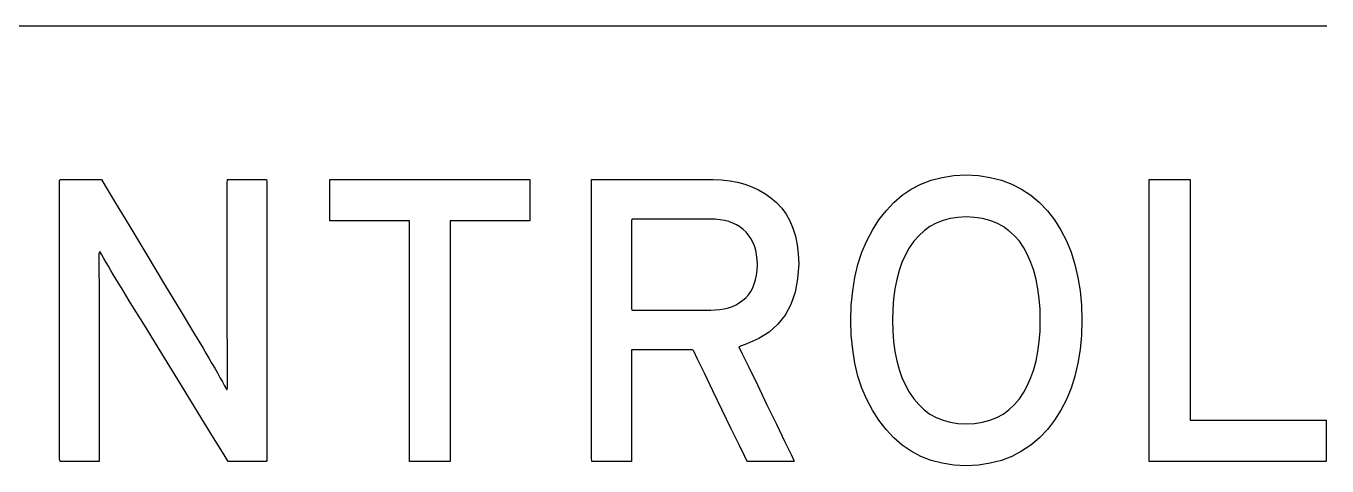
# Model space of a CAD drawing. Extents: x 1 to 47.7, y 0.2 to 35.
# Drawn here: x 10.9194 to 11.4131, y 13.7178 to 13.8845 of the extents above; entities that cross this region are included whole.
import ezdxf

# ---------------------------------------------------------------- set-up
doc = ezdxf.new("R2010")
doc.units = 0
doc.header["$MEASUREMENT"] = 0
doc.layers.add('4_2__4U__FRONT_PANEL_W_24_', color=7, linetype='CONTINUOUS')
doc.layers.add('5_1___24__TARGET_LEDS___12', color=7, linetype='CONTINUOUS')

msp = doc.modelspace()

# ---------------------------------------------------------------- linework, layer by layer
at = {"layer": '4_2__4U__FRONT_PANEL_W_24_'}
for points in [[(11.41313, 13.8845), (8.28886, 13.8845)], [(11.08037, 13.81072), (11.08037, 13.71948), (11.06487, 13.71948), (11.06487, 13.81072), (11.03465, 13.81072), (11.03465, 13.82638), (11.11062, 13.82638), (11.11062, 13.81072), (11.08037, 13.81072)], [(11.34566, 13.71948), (11.34566, 13.82638), (11.36116, 13.82638), (11.36116, 13.73513), (11.41281, 13.73513), (11.41281, 13.71948), (11.34566, 13.71948)]]:
    msp.add_lwpolyline(points, dxfattribs=at)
for points in [[(10.99607, 13.71948), (10.99457, 13.72192), (10.99055, 13.72845), (10.98477, 13.73784), (10.97797, 13.74889), (10.9709, 13.76037), (10.96432, 13.77106), (10.95896, 13.77976), (10.95559, 13.78525), (10.95451, 13.78701), (10.95351, 13.78869), (10.95253, 13.79032), (10.9516, 13.7919), (10.95069, 13.79343), (10.94981, 13.79492), (10.94897, 13.79636), (10.94816, 13.79775), (10.94739, 13.79909), (10.94706, 13.79822), (10.94707, 13.79565), (10.94707, 13.793), (10.94709, 13.79027), (10.9471, 13.78745), (10.94712, 13.78455), (10.94715, 13.78157), (10.94717, 13.7785), (10.94721, 13.77535), (10.94721, 13.77339), (10.94721, 13.76842), (10.94721, 13.76093), (10.94721, 13.75193), (10.94721, 13.74244), (10.94721, 13.73344), (10.94721, 13.72595), (10.94721, 13.72098), (10.9472, 13.71948), (10.9465, 13.71948), (10.94493, 13.71948), (10.94275, 13.71948), (10.94024, 13.71948), (10.93767, 13.71948), (10.93532, 13.71948), (10.93345, 13.71948), (10.93234, 13.71948), (10.93216, 13.72023), (10.93216, 13.72715), (10.93216, 13.73976), (10.93216, 13.7561), (10.93216, 13.77424), (10.93216, 13.79224), (10.93216, 13.80817), (10.93216, 13.82008), (10.93216, 13.82604), (10.93246, 13.82638), (10.93375, 13.82638), (10.9358, 13.82638), (10.93833, 13.82638), (10.94104, 13.82638), (10.94364, 13.82638), (10.94586, 13.82638), (10.9474, 13.82638), (10.94798, 13.82638), (10.94941, 13.82399), (10.95325, 13.81764), (10.95876, 13.8085), (10.96524, 13.79775), (10.97198, 13.78658), (10.97826, 13.77618), (10.98337, 13.76771), (10.98659, 13.76237), (10.98768, 13.76055), (10.98883, 13.75856), (10.98994, 13.75665), (10.991, 13.7548), (10.99202, 13.75302), (10.99298, 13.75131), (10.9939, 13.74967), (10.99478, 13.7481), (10.9956, 13.74659), (10.99592, 13.74745), (10.99589, 13.7501), (10.99586, 13.75283), (10.99584, 13.75563), (10.99582, 13.7585), (10.99581, 13.76145), (10.9958, 13.76447), (10.99579, 13.76757), (10.99579, 13.77075), (10.99579, 13.7727), (10.99579, 13.77766), (10.99579, 13.78511), (10.99579, 13.79406), (10.99579, 13.80352), (10.99579, 13.81247), (10.99579, 13.81993), (10.99579, 13.82488), (10.9958, 13.82638), (10.9965, 13.82638), (10.99807, 13.82638), (11.00025, 13.82638), (11.00276, 13.82638), (11.00533, 13.82638), (11.00768, 13.82638), (11.00955, 13.82638), (11.01066, 13.82638), (11.01084, 13.82563), (11.01084, 13.8187), (11.01084, 13.8061), (11.01084, 13.78975), (11.01084, 13.77161), (11.01084, 13.75361), (11.01084, 13.73768), (11.01084, 13.72577), (11.01084, 13.71981), (11.01056, 13.71948), (11.00935, 13.71948), (11.00744, 13.71948), (11.00508, 13.71948), (11.00255, 13.71948), (11.00012, 13.71948), (10.99805, 13.71948), (10.99661, 13.71948)], [(11.21263, 13.79441), (11.21224, 13.78874), (11.21125, 13.78361), (11.20968, 13.77901), (11.20753, 13.77495), (11.20478, 13.77144), (11.20144, 13.76845), (11.19752, 13.76601), (11.193, 13.7641), (11.18994, 13.76294), (11.19124, 13.76025), (11.19371, 13.75514), (11.19695, 13.74845), (11.20057, 13.74098), (11.20416, 13.73354), (11.20735, 13.72696), (11.20973, 13.72204), (11.21091, 13.7196), (11.21061, 13.71948), (11.20911, 13.71948), (11.20674, 13.71948), (11.20384, 13.71948), (11.20075, 13.71948), (11.19779, 13.71948), (11.1953, 13.71948), (11.19361, 13.71948), (11.19305, 13.71949), (11.19216, 13.72133), (11.19004, 13.72571), (11.18706, 13.73185), (11.18362, 13.73896), (11.18008, 13.74624), (11.17685, 13.75292), (11.17429, 13.7582), (11.17279, 13.76129), (11.17237, 13.76178), (11.17079, 13.76178), (11.16796, 13.76178), (11.16432, 13.76178), (11.1603, 13.76178), (11.15634, 13.76178), (11.15288, 13.76178), (11.15034, 13.76178), (11.14918, 13.76178), (11.14915, 13.76071), (11.14915, 13.75694), (11.14915, 13.75121), (11.14915, 13.74429), (11.14915, 13.73697), (11.14915, 13.73005), (11.14915, 13.72431), (11.14915, 13.72054), (11.14913, 13.71948), (11.14837, 13.71948), (11.14673, 13.71948), (11.14448, 13.71948), (11.14191, 13.71948), (11.1393, 13.71948), (11.13693, 13.71948), (11.13509, 13.71948), (11.13407, 13.71948), (11.13395, 13.7207), (11.13395, 13.72852), (11.13395, 13.74186), (11.13395, 13.75873), (11.13395, 13.77714), (11.13395, 13.7951), (11.13395, 13.81061), (11.13395, 13.82169), (11.13395, 13.82634), (11.13535, 13.82638), (11.13962, 13.82638), (11.14593, 13.82638), (11.15343, 13.82638), (11.16128, 13.82638), (11.16863, 13.82638), (11.17463, 13.82638), (11.17844, 13.82638), (11.18024, 13.82637), (11.1834, 13.82621), (11.18644, 13.82585), (11.18936, 13.82528), (11.19215, 13.82451), (11.19482, 13.82353), (11.19736, 13.82236), (11.19979, 13.82097), (11.20208, 13.81939), (11.20425, 13.81757), (11.20619, 13.8155), (11.20787, 13.81319), (11.2093, 13.81065), (11.21047, 13.80788), (11.21139, 13.80486), (11.21206, 13.80162), (11.21247, 13.79813)], [(11.32013, 13.77296), (11.31994, 13.76727), (11.31943, 13.76186), (11.31861, 13.75671), (11.31746, 13.75185), (11.31601, 13.74726), (11.31424, 13.74294), (11.31215, 13.7389), (11.30974, 13.73513), (11.30701, 13.73161), (11.304, 13.72844), (11.30075, 13.72568), (11.29725, 13.72334), (11.29352, 13.7214), (11.28955, 13.71987), (11.28534, 13.71876), (11.28089, 13.71805), (11.2762, 13.71776), (11.27154, 13.71805), (11.26713, 13.71876), (11.26297, 13.71987), (11.25905, 13.7214), (11.25537, 13.72334), (11.25193, 13.72568), (11.24874, 13.72844), (11.24579, 13.73161), (11.24306, 13.73513), (11.24059, 13.7389), (11.23845, 13.74294), (11.23664, 13.74726), (11.23514, 13.75185), (11.23398, 13.75671), (11.23313, 13.76186), (11.23261, 13.76727), (11.23242, 13.77296), (11.23261, 13.77866), (11.23313, 13.78408), (11.23398, 13.78924), (11.23514, 13.79413), (11.23664, 13.79875), (11.23845, 13.8031), (11.24059, 13.80718), (11.24306, 13.81099), (11.24579, 13.81451), (11.24874, 13.81763), (11.25193, 13.82035), (11.25537, 13.82266), (11.25905, 13.82456), (11.26297, 13.82605), (11.26713, 13.82714), (11.27154, 13.82782), (11.2762, 13.82809), (11.28089, 13.82782), (11.28534, 13.82714), (11.28955, 13.82605), (11.29352, 13.82456), (11.29725, 13.82266), (11.30075, 13.82035), (11.304, 13.81763), (11.30701, 13.81451), (11.30974, 13.81099), (11.31215, 13.80718), (11.31424, 13.8031), (11.31601, 13.79875), (11.31746, 13.79413), (11.31861, 13.78924), (11.31943, 13.78408), (11.31994, 13.77866)], [(11.19698, 13.79396), (11.19688, 13.79594), (11.19666, 13.7978), (11.19631, 13.79953), (11.19583, 13.80115), (11.19523, 13.80264), (11.1945, 13.80401), (11.19365, 13.80525), (11.19267, 13.80638), (11.19156, 13.80741), (11.19034, 13.80834), (11.18902, 13.80914), (11.18761, 13.80982), (11.1861, 13.81037), (11.18449, 13.8108), (11.18278, 13.81109), (11.18097, 13.81127), (11.17932, 13.81131), (11.17783, 13.81131), (11.17449, 13.81131), (11.16988, 13.81131), (11.16463, 13.81131), (11.15934, 13.81131), (11.15461, 13.81131), (11.15104, 13.81131), (11.14925, 13.81131), (11.14915, 13.81061), (11.14915, 13.80761), (11.14915, 13.80289), (11.14915, 13.79713), (11.14915, 13.79102), (11.14915, 13.78526), (11.14915, 13.78053), (11.14915, 13.77754), (11.14925, 13.77684), (11.15104, 13.77684), (11.15461, 13.77684), (11.15934, 13.77684), (11.16463, 13.77684), (11.16988, 13.77684), (11.17449, 13.77684), (11.17783, 13.77684), (11.17932, 13.77684), (11.18095, 13.77688), (11.18272, 13.77704), (11.18441, 13.77732), (11.186, 13.77773), (11.18749, 13.77825), (11.18889, 13.77889), (11.1902, 13.77966), (11.19142, 13.78054), (11.19254, 13.78154), (11.19355, 13.78265), (11.19443, 13.78388), (11.19518, 13.78525), (11.1958, 13.78674), (11.19629, 13.78835), (11.19665, 13.7901), (11.19688, 13.79197)], [(11.30433, 13.77296), (11.30423, 13.77716), (11.30394, 13.78115), (11.30345, 13.78491), (11.30276, 13.78846), (11.30188, 13.79179), (11.3008, 13.79491), (11.29952, 13.79781), (11.29805, 13.80049), (11.29638, 13.80291), (11.2945, 13.80504), (11.29245, 13.8069), (11.2902, 13.80847), (11.28778, 13.80976), (11.28516, 13.81077), (11.28236, 13.8115), (11.27937, 13.81196), (11.2762, 13.81213), (11.27309, 13.81196), (11.27016, 13.8115), (11.26741, 13.81077), (11.26483, 13.80976), (11.26243, 13.80847), (11.26021, 13.8069), (11.25817, 13.80504), (11.25631, 13.80291), (11.25462, 13.80049), (11.25312, 13.79781), (11.25182, 13.79491), (11.25072, 13.79179), (11.24982, 13.78846), (11.24912, 13.78491), (11.24862, 13.78115), (11.24832, 13.77716), (11.24822, 13.77296), (11.24832, 13.76881), (11.24862, 13.76488), (11.24912, 13.76115), (11.24982, 13.75764), (11.25072, 13.75435), (11.25182, 13.75126), (11.25312, 13.74839), (11.25462, 13.74573), (11.25631, 13.74325), (11.25817, 13.74102), (11.26021, 13.73908), (11.26243, 13.73744), (11.26483, 13.7361), (11.26741, 13.73506), (11.27016, 13.73431), (11.27309, 13.73387), (11.2762, 13.73372), (11.27937, 13.73387), (11.28236, 13.73431), (11.28516, 13.73506), (11.28778, 13.7361), (11.2902, 13.73744), (11.29245, 13.73908), (11.2945, 13.74102), (11.29638, 13.74325), (11.29805, 13.74573), (11.29952, 13.74839), (11.3008, 13.75126), (11.30188, 13.75435), (11.30276, 13.75764), (11.30345, 13.76115), (11.30394, 13.76488), (11.30423, 13.76881)]]:
    msp.add_lwpolyline(points, close=True, dxfattribs=at)
at = {"layer": '5_1___24__TARGET_LEDS___12'}
for points in [[(11.41313, 13.8845), (8.28886, 13.8845)], [(11.08037, 13.81072), (11.08037, 13.71948), (11.06487, 13.71948), (11.06487, 13.81072), (11.03465, 13.81072), (11.03465, 13.82638), (11.11062, 13.82638), (11.11062, 13.81072), (11.08037, 13.81072)], [(11.34566, 13.71948), (11.34566, 13.82638), (11.36116, 13.82638), (11.36116, 13.73513), (11.41281, 13.73513), (11.41281, 13.71948), (11.34566, 13.71948)]]:
    msp.add_lwpolyline(points, dxfattribs=at)
for points in [[(10.99607, 13.71948), (10.99457, 13.72192), (10.99055, 13.72845), (10.98477, 13.73784), (10.97797, 13.74889), (10.9709, 13.76037), (10.96432, 13.77106), (10.95896, 13.77976), (10.95559, 13.78525), (10.95451, 13.78701), (10.95351, 13.78869), (10.95253, 13.79032), (10.9516, 13.7919), (10.95069, 13.79343), (10.94981, 13.79492), (10.94897, 13.79636), (10.94816, 13.79775), (10.94739, 13.79909), (10.94706, 13.79822), (10.94707, 13.79565), (10.94707, 13.793), (10.94709, 13.79027), (10.9471, 13.78745), (10.94712, 13.78455), (10.94715, 13.78157), (10.94717, 13.7785), (10.94721, 13.77535), (10.94721, 13.77339), (10.94721, 13.76842), (10.94721, 13.76093), (10.94721, 13.75193), (10.94721, 13.74244), (10.94721, 13.73344), (10.94721, 13.72595), (10.94721, 13.72098), (10.9472, 13.71948), (10.9465, 13.71948), (10.94493, 13.71948), (10.94275, 13.71948), (10.94024, 13.71948), (10.93767, 13.71948), (10.93532, 13.71948), (10.93345, 13.71948), (10.93234, 13.71948), (10.93216, 13.72023), (10.93216, 13.72715), (10.93216, 13.73976), (10.93216, 13.7561), (10.93216, 13.77424), (10.93216, 13.79224), (10.93216, 13.80817), (10.93216, 13.82008), (10.93216, 13.82604), (10.93246, 13.82638), (10.93375, 13.82638), (10.9358, 13.82638), (10.93833, 13.82638), (10.94104, 13.82638), (10.94364, 13.82638), (10.94586, 13.82638), (10.9474, 13.82638), (10.94798, 13.82638), (10.94941, 13.82399), (10.95325, 13.81764), (10.95876, 13.8085), (10.96524, 13.79775), (10.97198, 13.78658), (10.97826, 13.77618), (10.98337, 13.76771), (10.98659, 13.76237), (10.98768, 13.76055), (10.98883, 13.75856), (10.98994, 13.75665), (10.991, 13.7548), (10.99202, 13.75302), (10.99298, 13.75131), (10.9939, 13.74967), (10.99478, 13.7481), (10.9956, 13.74659), (10.99592, 13.74745), (10.99589, 13.7501), (10.99586, 13.75283), (10.99584, 13.75563), (10.99582, 13.7585), (10.99581, 13.76145), (10.9958, 13.76447), (10.99579, 13.76757), (10.99579, 13.77075), (10.99579, 13.7727), (10.99579, 13.77766), (10.99579, 13.78511), (10.99579, 13.79406), (10.99579, 13.80352), (10.99579, 13.81247), (10.99579, 13.81993), (10.99579, 13.82488), (10.9958, 13.82638), (10.9965, 13.82638), (10.99807, 13.82638), (11.00025, 13.82638), (11.00276, 13.82638), (11.00533, 13.82638), (11.00768, 13.82638), (11.00955, 13.82638), (11.01066, 13.82638), (11.01084, 13.82563), (11.01084, 13.8187), (11.01084, 13.8061), (11.01084, 13.78975), (11.01084, 13.77161), (11.01084, 13.75361), (11.01084, 13.73768), (11.01084, 13.72577), (11.01084, 13.71981), (11.01056, 13.71948), (11.00935, 13.71948), (11.00744, 13.71948), (11.00508, 13.71948), (11.00255, 13.71948), (11.00012, 13.71948), (10.99805, 13.71948), (10.99661, 13.71948)], [(11.21263, 13.79441), (11.21224, 13.78874), (11.21125, 13.78361), (11.20968, 13.77901), (11.20753, 13.77495), (11.20478, 13.77144), (11.20144, 13.76845), (11.19752, 13.76601), (11.193, 13.7641), (11.18994, 13.76294), (11.19124, 13.76025), (11.19371, 13.75514), (11.19695, 13.74845), (11.20057, 13.74098), (11.20416, 13.73354), (11.20735, 13.72696), (11.20973, 13.72204), (11.21091, 13.7196), (11.21061, 13.71948), (11.20911, 13.71948), (11.20674, 13.71948), (11.20384, 13.71948), (11.20075, 13.71948), (11.19779, 13.71948), (11.1953, 13.71948), (11.19361, 13.71948), (11.19305, 13.71949), (11.19216, 13.72133), (11.19004, 13.72571), (11.18706, 13.73185), (11.18362, 13.73896), (11.18008, 13.74624), (11.17685, 13.75292), (11.17429, 13.7582), (11.17279, 13.76129), (11.17237, 13.76178), (11.17079, 13.76178), (11.16796, 13.76178), (11.16432, 13.76178), (11.1603, 13.76178), (11.15634, 13.76178), (11.15288, 13.76178), (11.15034, 13.76178), (11.14918, 13.76178), (11.14915, 13.76071), (11.14915, 13.75694), (11.14915, 13.75121), (11.14915, 13.74429), (11.14915, 13.73697), (11.14915, 13.73005), (11.14915, 13.72431), (11.14915, 13.72054), (11.14913, 13.71948), (11.14837, 13.71948), (11.14673, 13.71948), (11.14448, 13.71948), (11.14191, 13.71948), (11.1393, 13.71948), (11.13693, 13.71948), (11.13509, 13.71948), (11.13407, 13.71948), (11.13395, 13.7207), (11.13395, 13.72852), (11.13395, 13.74186), (11.13395, 13.75873), (11.13395, 13.77714), (11.13395, 13.7951), (11.13395, 13.81061), (11.13395, 13.82169), (11.13395, 13.82634), (11.13535, 13.82638), (11.13962, 13.82638), (11.14593, 13.82638), (11.15343, 13.82638), (11.16128, 13.82638), (11.16863, 13.82638), (11.17463, 13.82638), (11.17844, 13.82638), (11.18024, 13.82637), (11.1834, 13.82621), (11.18644, 13.82585), (11.18936, 13.82528), (11.19215, 13.82451), (11.19482, 13.82353), (11.19736, 13.82236), (11.19979, 13.82097), (11.20208, 13.81939), (11.20425, 13.81757), (11.20619, 13.8155), (11.20787, 13.81319), (11.2093, 13.81065), (11.21047, 13.80788), (11.21139, 13.80486), (11.21206, 13.80162), (11.21247, 13.79813)], [(11.32013, 13.77296), (11.31994, 13.76727), (11.31943, 13.76186), (11.31861, 13.75671), (11.31746, 13.75185), (11.31601, 13.74726), (11.31424, 13.74294), (11.31215, 13.7389), (11.30974, 13.73513), (11.30701, 13.73161), (11.304, 13.72844), (11.30075, 13.72568), (11.29725, 13.72334), (11.29352, 13.7214), (11.28955, 13.71987), (11.28534, 13.71876), (11.28089, 13.71805), (11.2762, 13.71776), (11.27154, 13.71805), (11.26713, 13.71876), (11.26297, 13.71987), (11.25905, 13.7214), (11.25537, 13.72334), (11.25193, 13.72568), (11.24874, 13.72844), (11.24579, 13.73161), (11.24306, 13.73513), (11.24059, 13.7389), (11.23845, 13.74294), (11.23664, 13.74726), (11.23514, 13.75185), (11.23398, 13.75671), (11.23313, 13.76186), (11.23261, 13.76727), (11.23242, 13.77296), (11.23261, 13.77866), (11.23313, 13.78408), (11.23398, 13.78924), (11.23514, 13.79413), (11.23664, 13.79875), (11.23845, 13.8031), (11.24059, 13.80718), (11.24306, 13.81099), (11.24579, 13.81451), (11.24874, 13.81763), (11.25193, 13.82035), (11.25537, 13.82266), (11.25905, 13.82456), (11.26297, 13.82605), (11.26713, 13.82714), (11.27154, 13.82782), (11.2762, 13.82809), (11.28089, 13.82782), (11.28534, 13.82714), (11.28955, 13.82605), (11.29352, 13.82456), (11.29725, 13.82266), (11.30075, 13.82035), (11.304, 13.81763), (11.30701, 13.81451), (11.30974, 13.81099), (11.31215, 13.80718), (11.31424, 13.8031), (11.31601, 13.79875), (11.31746, 13.79413), (11.31861, 13.78924), (11.31943, 13.78408), (11.31994, 13.77866)], [(11.19698, 13.79396), (11.19688, 13.79594), (11.19666, 13.7978), (11.19631, 13.79953), (11.19583, 13.80115), (11.19523, 13.80264), (11.1945, 13.80401), (11.19365, 13.80525), (11.19267, 13.80638), (11.19156, 13.80741), (11.19034, 13.80834), (11.18902, 13.80914), (11.18761, 13.80982), (11.1861, 13.81037), (11.18449, 13.8108), (11.18278, 13.81109), (11.18097, 13.81127), (11.17932, 13.81131), (11.17783, 13.81131), (11.17449, 13.81131), (11.16988, 13.81131), (11.16463, 13.81131), (11.15934, 13.81131), (11.15461, 13.81131), (11.15104, 13.81131), (11.14925, 13.81131), (11.14915, 13.81061), (11.14915, 13.80761), (11.14915, 13.80289), (11.14915, 13.79713), (11.14915, 13.79102), (11.14915, 13.78526), (11.14915, 13.78053), (11.14915, 13.77754), (11.14925, 13.77684), (11.15104, 13.77684), (11.15461, 13.77684), (11.15934, 13.77684), (11.16463, 13.77684), (11.16988, 13.77684), (11.17449, 13.77684), (11.17783, 13.77684), (11.17932, 13.77684), (11.18095, 13.77688), (11.18272, 13.77704), (11.18441, 13.77732), (11.186, 13.77773), (11.18749, 13.77825), (11.18889, 13.77889), (11.1902, 13.77966), (11.19142, 13.78054), (11.19254, 13.78154), (11.19355, 13.78265), (11.19443, 13.78388), (11.19518, 13.78525), (11.1958, 13.78674), (11.19629, 13.78835), (11.19665, 13.7901), (11.19688, 13.79197)], [(11.30433, 13.77296), (11.30423, 13.77716), (11.30394, 13.78115), (11.30345, 13.78491), (11.30276, 13.78846), (11.30188, 13.79179), (11.3008, 13.79491), (11.29952, 13.79781), (11.29805, 13.80049), (11.29638, 13.80291), (11.2945, 13.80504), (11.29245, 13.8069), (11.2902, 13.80847), (11.28778, 13.80976), (11.28516, 13.81077), (11.28236, 13.8115), (11.27937, 13.81196), (11.2762, 13.81213), (11.27309, 13.81196), (11.27016, 13.8115), (11.26741, 13.81077), (11.26483, 13.80976), (11.26243, 13.80847), (11.26021, 13.8069), (11.25817, 13.80504), (11.25631, 13.80291), (11.25462, 13.80049), (11.25312, 13.79781), (11.25182, 13.79491), (11.25072, 13.79179), (11.24982, 13.78846), (11.24912, 13.78491), (11.24862, 13.78115), (11.24832, 13.77716), (11.24822, 13.77296), (11.24832, 13.76881), (11.24862, 13.76488), (11.24912, 13.76115), (11.24982, 13.75764), (11.25072, 13.75435), (11.25182, 13.75126), (11.25312, 13.74839), (11.25462, 13.74573), (11.25631, 13.74325), (11.25817, 13.74102), (11.26021, 13.73908), (11.26243, 13.73744), (11.26483, 13.7361), (11.26741, 13.73506), (11.27016, 13.73431), (11.27309, 13.73387), (11.2762, 13.73372), (11.27937, 13.73387), (11.28236, 13.73431), (11.28516, 13.73506), (11.28778, 13.7361), (11.2902, 13.73744), (11.29245, 13.73908), (11.2945, 13.74102), (11.29638, 13.74325), (11.29805, 13.74573), (11.29952, 13.74839), (11.3008, 13.75126), (11.30188, 13.75435), (11.30276, 13.75764), (11.30345, 13.76115), (11.30394, 13.76488), (11.30423, 13.76881)]]:
    msp.add_lwpolyline(points, close=True, dxfattribs=at)

doc.saveas('drawing.dxf')
